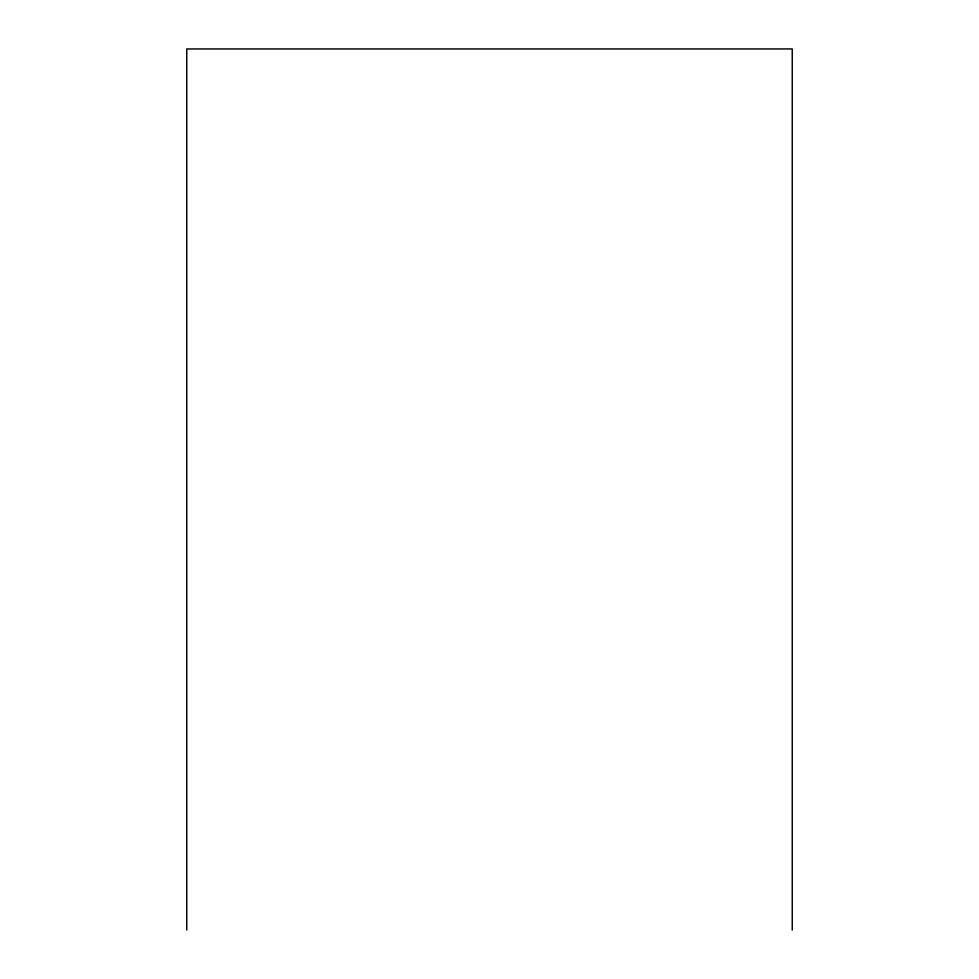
<?xml version="1.0" encoding="UTF-8"?>
<svg xmlns="http://www.w3.org/2000/svg" width="979" height="979" viewBox="0 0 979 979"><rect width="100%" height="100%" fill="white"/><g stroke="black" fill="none" stroke-linecap="round" stroke-linejoin="round"><path stroke-width="1.47" d="M792.244 930.05L792.244 48.95L186.756 48.95L186.756 930.05"/></g></svg>
